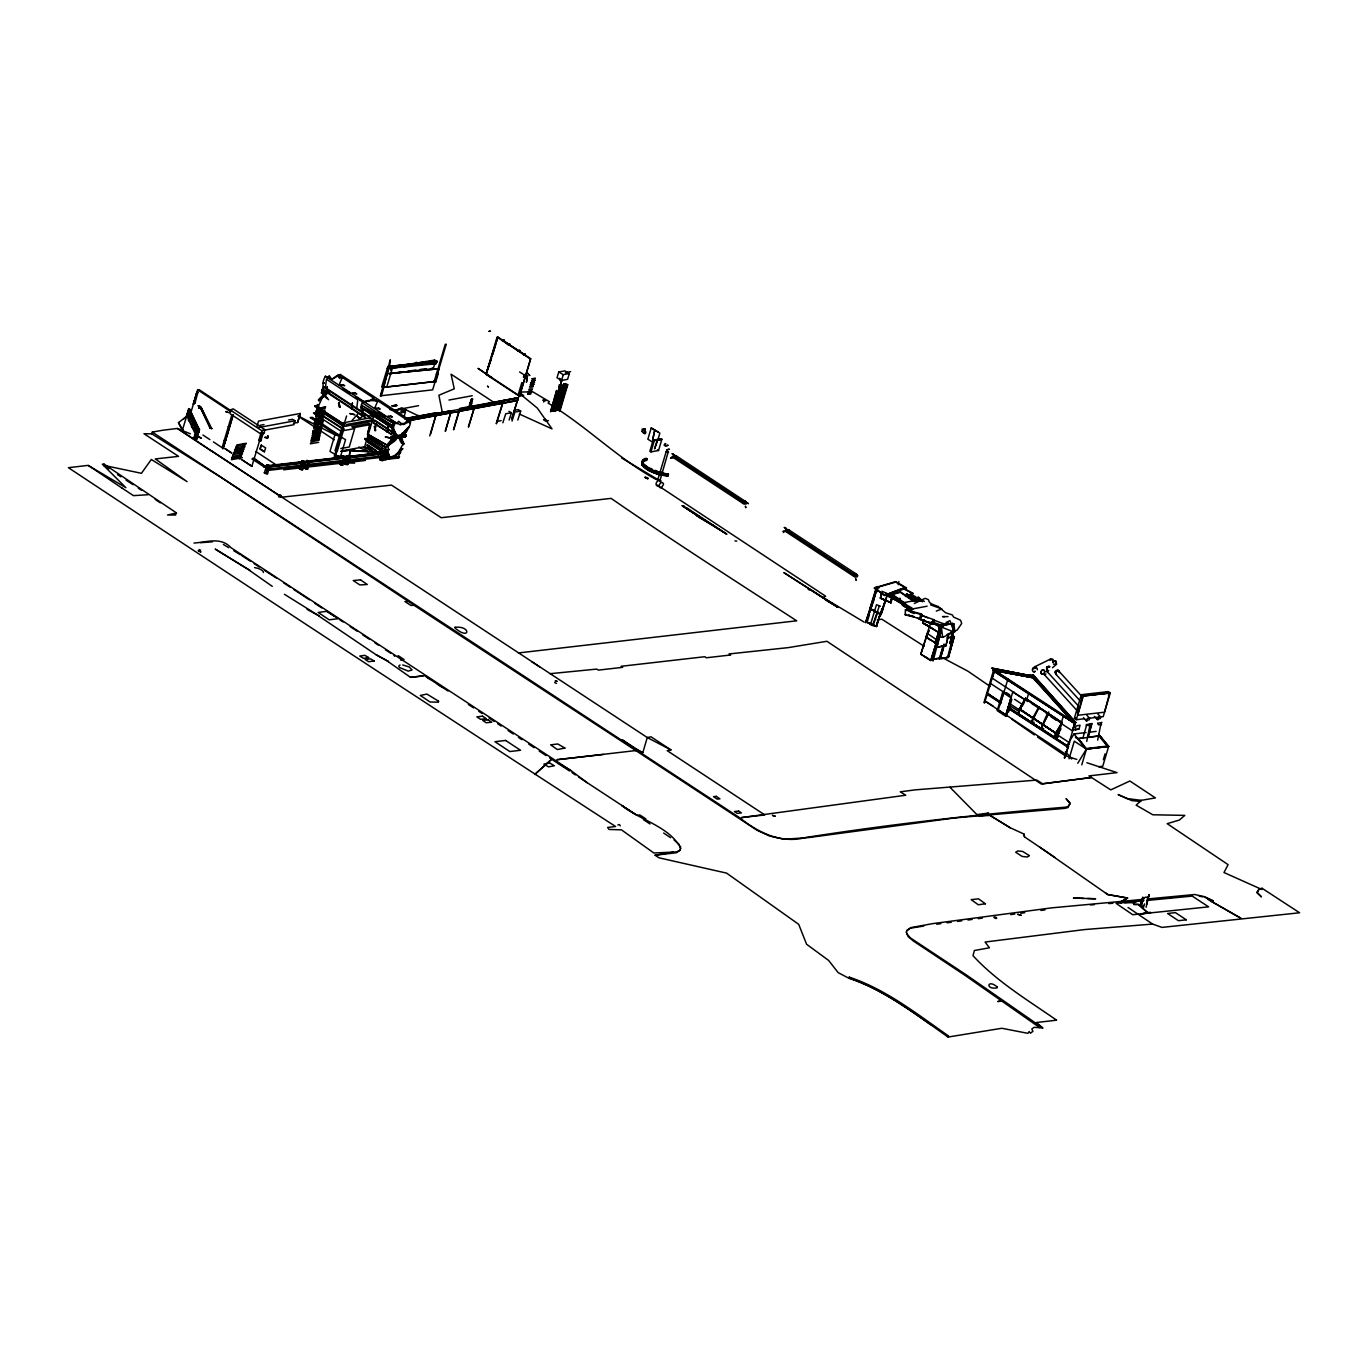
<?xml version="1.0" encoding="UTF-8"?>
<svg xmlns="http://www.w3.org/2000/svg" width="1368" height="1368" viewBox="0 0 1368 1368"><rect width="100%" height="100%" fill="white"/><g stroke="black" fill="none" stroke-linecap="round" stroke-linejoin="round"><path stroke-width="1.5" d="M1067.519 746.244L1068.203 747.407L1068.442 746.466L1067.296 747.167L1067.827 746.364L1056.524 738.925L1063.483 715.635L1074.923 723.176L1064.646 758.094M1068.203 747.407L1067.296 747.014M1068.442 746.466L1067.929 747.219M993.014 670.388L993.065 668.696L1033.199 676.202L1075.453 722.766L1074.752 724.031L1032.772 677.759L993.014 670.388L1033.387 677.69L1067.536 715.122M437.076 361.904L434.408 360.16L389.333 367.359L437.076 361.904L389.555 366.59L380.56 395.985C382.835 398.533 393.471 339.11 389.401 367.308M921.228 619.003L905.188 614.796L905.428 609.752L921.485 613.958L921.314 617.327M920.151 619.447L920.408 614.403L921.485 613.958M940.791 633.589L941.287 627.143C934.908 621.209 924.665 623.09 917.33 617.96M385.212 436.922L390.444 438.085L385.81 436.973M944.176 623.911L941.885 626.595L931.813 622.953L931.916 621.824L934.122 620.268L944.176 623.911L941.885 626.595M934.019 621.414L934.122 620.268M349.695 413.546L354.893 414.726L350.293 413.598M230.337 410.007L229.995 413.666L261.459 434.374L264.281 433.211L264.623 429.535L233.158 408.844L230.337 410.007L261.801 430.715L264.623 429.535M261.459 434.374L261.801 430.715M987.422 694.465L987.525 693.542L986.995 694.346L1000.76 703.169L987.679 693.354L986.995 694.346M1052.488 667.721L1056.506 664.267L1056.37 663.087A2.189 1.077 49.3 0 0 1054.13 661.018L1055.822 660.829L1056.37 663.087M1142.519 908.438L1142.964 905.342M1074.752 724.031L1033.387 677.69L994.587 670.286L984.498 703.084M198.787 408.177L199.745 406.262L199.796 408.126L198.787 408.177L199.796 408.126M199.078 408.365L200.036 406.467M199.489 407.921L199.745 406.262M1146.128 907.275L1147.974 897.767L1145.837 896.998L1143.699 898.28L1141.271 905.137L1143.699 898.28L1142.861 897.322L1140.348 904.282M318.573 405.732L322.78 396.686L326.473 393.454M360.913 411.323L361.99 402.637L393.317 423.225L391.915 427.876L392.24 431.912L394.206 434.511M323.72 387.435A11.696 7.011 -56.7 0 1 325.362 376.234L331.672 379.381L338.477 374.593L338.7 377.517L342.325 377.448L339.042 385.024M373.139 400.345L373.635 398.054L342.325 377.448M363.529 402.106L368.095 400.516L377.842 400.824L374.558 408.399M890.585 602.809L891.799 597.166M885.985 593.558L892.073 597.115L890.859 602.758L880.428 598.175L881.539 593.011L880.428 598.175L891.03 602.741L892.535 595.815L881.915 591.267M881.59 594.653L880.411 598.192M890.602 602.826L892.535 595.815M881.813 592.925L880.684 598.124L884.857 599.919M1075.162 729.913L1075.915 726.015L1080.053 725.211L1079.061 728.956L1075.043 729.828L1079.061 728.956M940.5 629.639L936.088 646.808L937.029 647.286L940.329 633.281M937.029 647.286L945.972 645.662L948.793 633.658M895.288 597.731L893.612 598.055L894.296 599.492L893.578 598.072L893.338 599.099L896.228 598.295M939.217 632.666L936.687 647.098L945.921 645.679L948.759 633.64M936.687 647.098L940.004 633.076M1034.003 671.842L1034.653 671.637A2.257 1.642 -74.4 0 0 1035.251 671.141A2.257 1.659 -74 0 1 1032.481 669.739L1032.686 668.901A2.257 1.659 -74 0 1 1035.508 668.029M1082.755 738.481L1086.756 724.561M1086.722 741.422L1089.903 725.262M1097.683 740.156L1100.864 724.031M922.1 616.181L922.374 615.138M952.419 631.725L950.093 643.576L953.171 632.153M952.983 632.033L950.059 643.541L952.487 631.777M933.079 661.069L940.808 631.674M321.719 391.128L321.959 390.222L322.369 391.522L325.687 390.667M1142.861 897.322L1140.331 904.881M375.943 456.98L386.169 457.459L387.52 452.569L350.191 450.363L349.37 455.749L359.596 456.228M349.37 455.749L350.191 450.363M386.084 455.356L386.99 452.073L266.555 465.787L265.802 469.292L266.008 470.66L386.186 456.809M1147.102 901.683L1149.154 894.604L1146.777 904.316M198.548 405.715L201.164 407.425L211.715 428.611L210.073 427.979L211.783 428.372M197.984 405.783L201.164 407.425L210.569 427.979L200.361 407.664M648.295 469.925L642.875 465.052L643.541 459.545L641.746 462.777L642.122 464.983L647.663 469.976L657.563 474.149L668.097 475.927L668.251 474.012L663.189 473.499C663.497 477.757 663.241 469.822 657.991 472.285L657.581 474.149L658.23 472.353C655.169 467.446 650.587 474.012 653.203 470.575C650.21 465.171 646.038 471.806 648.757 468.386L642.584 463.427L642.225 461.238L644.345 459.819M646.448 458.502C645.901 463.017 648.227 455.595 643.558 459.545L643.097 461.084L647.132 458.844L646.688 460.4L643.097 461.084L642.55 463.068L642.208 461.238M200.515 407.715L210.005 428.047M306.175 469.344L308.501 461.461L310.006 461.29L307.68 469.156L304.534 468.266L307.68 469.156M336.648 449.354L341.436 432.938M380.509 451.594L381.518 448.157L381.279 452.107M643.798 461.426L644.242 459.887L647.132 458.844M603.442 754.435L556.93 759.702L635.812 750.57L636.103 749.596L642.293 752.759L622.235 739.814L636.12 749.63L642.789 752.708L647.269 737.523L651.048 736.822L670.936 749.903L667.174 750.639L764.78 814.935L741.422 817.602L905.753 795.236L900.264 791.833L915.192 789.866L1036.807 780.085L1042.621 783.796L1091.39 777.537L1088.928 775.913L1117.04 772.629L1086.876 762.745M1031.352 722.595L1038.859 707.188L1032.72 718.012L1031.694 722.817L1033.37 718.337M1057.584 737.113L1054.266 737.66L1055.634 733.094L1062.132 722.509L1056.284 733.419L1019.28 709.171L1025.401 698.364L1017.912 713.737L1054.865 737.352L1057.584 737.113L1054.608 737.882L1062.132 722.509M108.893 468.831L103.694 465.342L104.071 464.128L176.558 512.983L167.512 515.018L175.634 515.035L175.788 512.932M187.843 412.059L197.471 432.442L188.066 411.871L197.693 432.254L198.89 432.527L197.539 432.356L198.89 432.527M189.126 408.844L198.958 429.313L189.553 408.741L186.373 416.471L188.664 408.758M188.425 420.797L197.659 389.812L199.095 389.658L232.184 411.494M194.666 403.474L193.247 404.381M198.463 429.296L199.728 429.689M199.095 429.005L188.75 408.998M213.391 441.915L222.095 447.661L231.91 414.743M222.83 448.926L229.516 426.474L228.217 426.628M233.347 414.589L223.531 447.507L222.095 447.661M242.033 454.689L232.646 456.314L231.5 459.682L242.375 457.664M243.196 451.012L233.996 452.722L232.15 457.938M244.684 447.712L235.296 449.32L233.501 454.569M245.898 444.173L236.647 445.746L234.663 450.978L244.051 449.371M246.274 443.249L237.211 444.925L235.98 447.575L245.351 445.968M256.996 426.628L258.501 421.139L300.327 413.478L297.643 422.507L293.351 423.208M252.259 459.084L253.986 458.143L265.426 466.591L263.938 466.762L252.259 459.084L253.747 458.913L265.426 466.591M259.646 440.975L261.989 433.092L263.22 432.938L260.878 440.821L259.646 440.975L258.791 440.411L261.134 432.527M258.791 440.411L260.023 440.257L262.365 432.373M263.938 466.762L265.666 465.821M288.494 420.044L292.564 419.292L295.06 420.763L293.881 424.713L263.272 430.39M300.225 413.41L297.643 422.507M317.256 408.947L325.738 406.98L317.427 408.399M299.507 468.831L301.849 460.965L303.354 460.811L304.961 461.871L302.619 469.737L299.507 468.831L302.619 469.737M316.538 412.315L325.037 410.366M317.051 410.092L325.225 408.57M324.011 386.716L322.335 389.487L324.011 386.716L369.634 416.744M315.837 415.598L324.336 413.666L315.991 415.068M316.35 414.111L324.507 412.606M315.085 419.07L323.429 417.668M315.649 416.744L323.977 415.342L315.82 416.864M314.435 422.353L322.865 419.942L323.104 421.139L314.435 422.353L323.104 421.139M314.948 420.78L323.087 419.275M315.256 419.172L323.618 417.035M314.554 423.875L322.882 422.473M314.948 422.644L323.378 420.25M301.114 469.908L303.457 462.042L304.961 461.871M313.853 427.158L322.181 425.756M314.349 425.021L322.677 423.618M312.793 432.134L321.275 430.185L312.964 431.587M313.135 430.544L321.463 429.124M313.648 428.304L321.822 427.449M312.075 435.52L320.574 433.553M312.4 433.912L320.933 431.878L312.588 433.28M313.306 430.646L321.651 428.492M311.408 438.701L319.907 436.768L311.75 438.273M311.716 437.196L320.249 435.161M310.656 442.172L319.189 440.137M319.36 438.341L311.22 439.863M310.331 443.779L318.659 442.36M322.591 420.831L322.865 419.942M346.566 415.992L334.681 455.852L338.084 457.887M344.616 463.666L346.959 455.8L348.464 455.629L350.105 456.707L347.763 464.556L344.616 463.666L347.763 464.556M346.241 464.744L348.601 456.878L350.105 456.707M369.856 424.114L367.393 434.579M367.992 432.562L369.805 426.474M381.86 386.819L386.785 386.99L392.804 366.744L388.871 367.205L380.389 395.831L432.664 389.846L446.259 344.206L445.267 344.308L434.169 381.569M390.632 370.164L391.846 366.111L392.804 366.744M374.9 429.757L376.627 423.96M385.178 452.688L382.835 460.554L379.723 459.665L380.885 455.732M381.347 460.725L383.69 452.859M373.207 422.986L391.624 434.443L392.428 431.758L374.883 420.198M386.734 454.963L386.819 452.124M404.295 415.906L405.441 412.042L400.927 409.374L394.822 410.503L399.336 413.17L405.441 412.042M405.903 435.674L404.86 436.648L405.903 435.674L402.363 433.331M391.846 366.111L387.896 366.573L387.298 368.573L435.879 363.768L436.477 361.75L387.896 366.573L381.775 386.751L382.732 387.383L435.195 381.518L438.991 368.762L389.76 373.532M434.083 382.339L435.725 382.031L438.085 374.165L436.46 373.225M436.443 412.726L436.46 413.632L436.443 412.726L405.458 418.471M445.233 431.091L451.303 410.674L445.472 431.228M453.492 429.552L459.562 409.135L518.523 397.695L460.024 408.348L453.766 429.706M518.523 397.695L459.802 409.1M468.848 407.801L470.062 403.748L471.413 403.492L470.609 407.784M470.216 407.544L471.413 403.492M468.369 426.799L474.713 406.535M468.625 426.953L474.679 406.347M520.558 393.437L523.653 395.472L519.002 396.002L486.016 374.353L497.969 337.007L496.789 340.94M530.032 358.758L497.114 337.092L485.999 374.353L497.764 337.024L530.681 358.673L519.566 395.933L530.681 358.673M502.723 340.358L508.537 344.172C511.666 344.052 507.716 343.077 508.298 344.941L502.723 340.358L524.919 354.945M503.92 340.222L502.501 341.128M496.208 423.55L503.167 401.269M496.481 423.704L503.646 400.465M519.327 350.345L517.891 351.251M523.722 355.082L525.158 354.175M518.027 395.369L521.824 382.613L522.781 383.245L518.985 396.002M511.683 418.762L518.027 398.516M511.957 418.916L518.284 397.558M543.677 402.055L544.327 399.866L545.729 400.704L542.771 400.157L544.327 399.866M558.76 371.993L557.015 377.79L561.513 380.458L567.617 379.329L569.344 373.532L564.847 370.865L558.76 371.993L563.24 374.661L569.344 373.532M550.534 411.546L556.571 390.444L556.605 391.351M550.808 411.717L556.622 391.145M562.624 388.084L558.708 387.315L559.444 384.836L563.36 385.605L559.444 384.836M552.245 411.204L559.273 387.383L561.154 387.093L553.852 410.93M562.111 379.979L560.641 383.673L563.24 374.661M560.777 383.758L561.957 379.534M555.442 404.62L553.664 410.571L554.587 411.101L555.853 410.879L563.804 384.015L565.805 383.656L567.737 384.801L560.247 410.075L558.024 409.75M556.622 400.653L559.58 390.752M561.376 385.981L553.818 410.93L552.193 411.169M554.587 411.101L561.667 387.332L562.949 387.093L562.026 386.546L560.264 392.496M556.126 406.364L557.905 400.414M555.972 408.639L562.487 386.716L560.846 386.973M558.623 407.767L565.121 385.964L563.069 386.494L567.002 387.281M565.001 387.657L565.736 385.178L567.737 384.801M558.965 410.297L566.061 386.528M561.667 401.576L566.403 385.725M559.495 411.443L560.145 409.254L558.742 408.416M657.615 440.633L659.855 433.126L651.219 427.945L647.851 439.248L653.032 442.326M642.225 461.238L641.763 462.777L643.011 461.529L643.405 463.632L642.122 464.983L643.405 463.632M650.963 451.902L658.538 450.499L661.89 439.248L653.237 439.966L649.868 451.269L650.963 451.902L654.314 440.599M657.102 440.376L654.554 448.926L657.153 441.984M659.068 439.607L660.368 439.47L652.998 440.735L660.368 439.47M657.82 479.672L666.199 451.56L667.362 451.337M660.009 480.51L668.268 451.696M663.189 473.499L663.035 475.397L663.429 473.533M865.739 622.782L876.392 587.06L879.214 587.71M867.62 620.559L869.398 614.591M871.775 606.657L873.536 600.706M876.734 591.934L877.914 587.949L876.392 587.06M898.827 581.554L898.263 584.717M894.296 599.492L894.552 598.603M924.323 601.458L920.938 599.441L903 602.775L902.299 605.169L910.78 610.196M940.705 628.032L939.166 632.905L922.801 622.936L923.776 619.67L922.819 622.97L939.833 632.905M924.067 619.619L923.092 622.885L931.95 628.117M931.266 660.436L937.371 639.779L930.633 660.522L920.784 654.246L927.247 633.555M926.991 635.402L920.784 654.246M940.722 627.57L930.941 660.453L921.091 654.178M932.001 659.479L937.627 640.156L931.882 659.41L940.244 657.94M932.548 659.085L934.925 651.151M939.303 658.914L943.099 645.713M939.56 659.051L944.023 644.071M940.825 656.024L943.116 648.329L940.483 658.094L944.501 644.653M930.753 1024.666C905.069 1006.711 879.008 988.226 848.964 978.308L849.306 977.162C886.139 989.457 916.97 1013.979 948.417 1035.901L948.075 1037.047C916.457 1014.988 885.524 990.261 848.553 977.727L849.306 977.162M939.183 658.846L948.144 657.273L954.163 636.565L948.383 657.427L941.321 658.726M948.383 657.427L954.3 636.65M987.32 694.192L987.269 693.234M994.587 670.371L992.262 678.203L1027.847 701.579M1004.386 691.404L1002.881 691.575L997.204 710.642L1005.702 716.234L1007.207 716.028L997.443 709.855M1005.702 716.234L1012.713 692.071L1013.859 691.9M1006.335 715.139L1008.644 707.427L1067.998 746.466L1008.113 708.248L1067.587 747.133M1008.49 712.232L1010.2 706.521M1017.912 713.737L1019.878 709.12L1055.805 733.385L1061.79 722.834L1025.504 698.33L1061.995 722.424L1057.515 737.438M1018.254 713.976L1025.504 698.33L1023.572 703.99M1019.263 709.171L1056.045 733.368M1025.504 698.33L1019.485 709L1056.284 733.419L1019.639 709.154L1018.613 713.925M1031.472 722.116L1034.14 722.253M1088.723 718.285L1103.224 716.627L1110.286 692.926L1108.285 691.609L1081.353 694.688L1074.307 718.405L1076.308 719.705L1084.585 718.764M1064.218 757.889L1065.86 753.973M1067.81 746.261L1069.554 742.345L1067.81 746.261L1008.541 707.461M1061.636 723.775L1072.324 730.786L1074.649 722.954L1070.375 718.251M1064.714 757.821L1068.442 746.637L1067.296 747.167M1074.855 723.552L993.442 670.918L1074.855 723.587L993.664 669.978L983.951 702.536M1076.308 719.705L1083.37 696.021L1110.269 692.926L1082.789 695.645L1077.642 715.293L1104.54 712.198L1109.705 692.55M1071.896 720.526L1075.453 722.851L1072.324 730.786M1069.041 758.83L1074.307 741.182L1086.448 749.168L1108.627 746.432L1099.923 735.847L1087.851 737.215M1098.641 734.411L1108.644 746.415L1086.483 748.963L1077.779 738.378L1075.453 737.266L1077.676 738.737L1083.832 737.677M1088.107 736.206L1091.92 723.364L1088.483 736.446M1081.763 764.866L1086.448 749.168M1108.525 695.628L1108.61 693.73M1108.593 746.62L1102.745 766.251L1098.709 766.713M188.921 408.724L182.337 430.39L183.209 430.287M196.753 392.77L193.521 403.56L196.753 392.77L198.121 392.616M196.513 437.059L199.266 429.432L196.958 437.144M196.684 437.161L199.095 429.313M233.176 414.607L223.36 447.507M260.621 437.298L251.849 466.334L241.743 459.699M261.22 445.113L260.057 448.978L264.366 451.816L265.631 447.952L261.22 445.113L260.176 448.961L264.486 451.799M341.231 465.308L343.573 457.459L341.949 456.382L343.436 456.211L345.078 457.288L342.735 465.137L339.589 464.231L342.735 465.137M368.248 432.066L370.061 425.978M390.752 434.545L392.428 431.758M390.752 438.581L405.526 436.529L390.752 438.581L400.944 436.563M384.767 458.69L398.909 456.211L399.268 457.528L384.767 458.69L399.268 457.528M406.399 430.151L405.595 432.835L407.305 430.048M403.799 371.686L389.623 373.601L433.263 368.608L434.904 363.118L435.879 363.768M429.723 435.896L436.426 413.461L430.612 434.015M491.522 358.57L485.999 374.353M492.702 354.654L495.626 344.856M565.548 386.272L563.65 386.648L556.434 410.366L559.751 409.836L566.797 385.861M558.178 410.126L565.223 386.152M558.435 410.058L565.463 386.238M651.219 427.945L658.162 432.066M653.203 470.575L652.297 472.268L652.946 470.472M668.097 475.927L668.251 474.012M939.217 633.008L941.167 626.441L937.525 624.218M952.162 639.078L953.393 635.111L947.528 657.495L946.793 657.05M998.161 710.163L1003.804 692.482M1000.23 704.4L1007.925 679.092M1005.822 715.207L1011.157 697.321L1005.822 715.207L1006.882 715.036M1008.301 711.309L1011.858 699.373M1026.547 700.399L1028.804 692.841M1040.843 728.836C1057.43 696.312 1042.98 719.192 1041.561 729.024L1042.57 724.219M1076.907 712.54L1078.634 706.811M1103.343 759.685L1105.087 753.854M191.896 426.97L194.034 419.138L191.469 426.867M264.4 472.832L266.76 464.983L268.282 464.812L269.906 465.889L267.547 473.738L264.4 472.832L267.547 473.738M267.085 468.745L268.282 464.812M266.042 473.909L268.402 466.06L269.906 465.889M318.59 408.793L315.273 405.68L342.445 423.139M315.409 413.033L321.326 412.349M327.961 392.667L321.394 392.941L325.618 391.59M322.027 393.351L326.251 392M362.127 415.65L362.965 409.767L361.34 415.12L365.205 415.325M385.4 459.101L399.541 456.621M391.385 439.008L405.526 436.529M398.635 457.1L398.909 456.211M397.318 435.161L391.111 436.734L405.868 434.682L401.286 434.716M434.408 360.16L437.298 361.135M470.164 402.91L471.276 399.2L472.422 398.994L471.584 402.876L470.164 402.91L471.584 402.876M470.455 403.081L471.567 399.37L472.712 399.165M471.293 402.705L472.422 398.994M648.757 468.386L647.663 469.959L648.569 468.266M881.967 608.64L876.631 626.356L870.544 624.441L876.478 604.741L880.359 606.195M876.392 626.612L880.53 612.83M1054.608 737.882L1018.271 713.754L1054.66 737.557L1056.147 733.06M1054.66 737.557L1057.379 737.249L1058.695 732.906L1055.993 733.043M1128.036 907.463L1152.625 924.084L1161.979 927.401L1299.6 912.781L1262.065 888.277L1261.724 889.422L1223.984 872.528L1228.105 864.661L1167.195 823.673L1179.353 820.065L1184.808 815.396L1152.779 814.764L1136.175 805.171L1141.203 800.348L1155.413 797.92L1129.882 781.008L1110.765 789.883L1091.408 777.451L1041.219 784.001L826.905 641.284L788.327 647.611L729.11 653.938L730.683 654.981L706.367 657.769L704.794 656.726L698.774 657.409L621.106 666.301L622.679 667.345L598.363 670.115L596.773 669.089L549.987 673.706M103.694 465.342L141.434 473.311L151.318 459.477L187.074 481.639L155.285 458.93L178.541 456.365L143.965 433.724L151.78 433.844L152.31 432.1L162.758 430.236L177.566 428.44L212.057 451.423M338.272 458.006L263.99 466.659L377.585 453.116M391.744 437.144L405.868 434.682M391.111 436.734L405.236 434.254M194.461 434.819L197.847 436.409L196.958 439.316L193.572 437.726L195.333 434.699M196.086 439.436L196.975 436.512M342.171 428.731L315.837 411.409L317.53 408.639M386.511 453.082L367.24 439.487M320.386 409.99L320.112 413.923L320.899 408.28M326.576 392.257L327.362 386.614L325.789 391.744L329.705 391.949M643.353 463.513L642.122 464.966L642.584 463.427L652.758 470.729L668.559 474.388M886.122 597.867L880.684 614.54L870.168 608.657L871.929 603.955M906.403 610.624L907.788 606.64M872.168 603.698L865.91 621.568L873.109 625.501L877.914 611.667M940.363 627.69L935.25 642.96M940.038 629.554L935.507 642.977L926.256 637.197L928.838 630.426M872.562 601.954L876.307 589.916M875.947 591.882L873.297 601.783M1054.266 737.66L1057.242 736.873M1143.426 907.548L1144.589 903.855M502.843 422.798L505.733 413.752L511.444 412.76L509.135 420.01M512.042 421.07L514.915 412.042L520.678 411.05L517.805 420.079M886.036 599.441L881.146 614.574L869.962 608.76L876.084 589.847M871.313 606.742L876.204 591.626M880.411 614.694L887.866 593.763M152.31 432.1L739.746 817.79C758.214 832.633 781.504 844.124 805.803 837.472C891.731 824.066 978.257 814.251 1065.056 807.24L1068.134 806.521L1070.238 803.17L1066.065 798.638L1070.084 803.666L1067.827 807.599L1064.714 808.385L954.984 817.893L808.847 837.541L784.172 839.251L769.739 836.104L757.085 830.29L635.812 750.57L636.12 749.63L642.789 752.708M939.713 631.537L935.917 643.011L925.914 637.266L930.343 623.894M934.942 643.08L940.637 625.877M870.732 609.188L866.166 621.551L876.153 626.339L880.24 614.232L876.033 626.441L865.91 621.568L872.049 603.818L870.424 608.657L880.924 614.506L883.249 607.922M867.141 619.567L870.561 609.701M872.562 625.552L879.402 605.785M906.283 932.326L906.984 930.291L910.763 927.624L932.856 923.605L1051.359 907.89L1142.212 899.46M336.272 454.108L334.271 453.646L335.929 453.766M668.678 452.124L666.199 451.56M386.802 445.027L385.417 449.679L389.025 449.644L386.819 445.045L368.915 434.904L386.802 445.027L393.334 437.435L397.165 436.016L393.232 428.355L396.634 436.597M402.175 445.541L398.464 452.278L394.753 455.493L390.923 456.946L387.708 456.314M927.196 635.521L929.146 630.409M1147.239 899.375L1149.154 894.604M665.6 444.839C666.609 440.906 662.129 446.823 665.31 445.25M788.72 529.792L787.421 531.485A1.932 1.163 -56.9 0 1 786.036 530.1L786.087 529.108L788.72 529.792L856.642 574.269C858.471 577.655 858.676 574.851 853.957 574.577L786.036 530.1L788.72 529.792L788.669 530.801L786.036 530.1M856.642 574.269L855.342 575.962A1.932 1.163 -56.9 0 1 853.957 574.577C852.572 572.166 859.856 575.09 853.957 574.577M676.168 455.766L674.851 457.459A1.932 1.163 -56.9 0 1 673.484 456.074L673.518 455.065L676.168 455.766L746.278 501.971L743.081 501.646L673.466 456.074L676.168 455.766L676.117 456.758L673.466 456.074M745.765 501.338L744.466 503.031A1.932 1.163 -56.5 0 1 743.081 501.646C741.695 499.217 748.997 502.159 743.081 501.646M1025.761 698.586L1019.57 709.274M1039.201 707.427L1033.421 718.2M1053.958 661.462L1054.318 660.829A2.189 1.077 49.3 0 0 1053.48 662.539M1060.97 728.836L1058.062 733.983L1055.976 733.128M1067.467 744.654L1074.017 733.949L1086.089 732.564M1077.779 763.224L1086.5 748.98L1108.644 746.415M919.399 618.798L921.502 615.344L933.814 619.67L934.481 620.696L932.36 624.15L919.399 618.798L932.36 624.15M931.693 623.124L933.814 619.67M1077.779 738.378L1086.295 749.271L1074.017 733.949M396.994 423.772L398.584 421.258L401.542 423.67L404.535 423.328L407.818 420.198L408.006 422.507L409.169 421.412L377.842 400.824M327.191 378.833L329.243 375.653L331.757 379.415L340.358 374.524L410.605 420.711A11.696 7.028 -56.7 0 1 398.789 436.05A11.696 7.028 -56.7 0 1 395.591 422.438L325.362 376.234M352.226 420.215L357.783 414.059M387.76 661.342L410.468 677.348L424.507 675.638L448.02 691.011M1050.675 659.872L1052.796 659.188L1053.634 661.702M390.308 458.348L387.212 450.465L386.084 450.961L390.308 458.348L387.212 450.465M389.726 458.109L386.648 450.226M1090.518 725.946L1086.072 724.937M1101.496 724.715L1098.299 724.715L1097.649 723.296M317.273 405.561L317.308 404.586L319.086 409.118M658.23 472.353L657.563 474.149L657.991 472.285M359.596 419.155L357.099 415.889L360.229 418.608M326.867 398.652L321.583 392.531L327.499 398.105M561.136 382.356L559.546 378.303L561.342 382.134M399.2 437.623L400.448 437.093L404.141 444.001C399.969 446.224 396.104 427.825 403.355 444.822M402.893 444.532L403.68 443.711L399.986 436.802M400.721 436.136L408.758 426.936L400.26 435.862M409.87 423.003L409.955 422.131M393.539 456.998C415.137 438.341 392.206 456.228 394.275 457.904M393.745 457.511L401.833 448.516M394.069 457.391L402.363 448.892M318.334 399.866L326.559 391.607C329.962 395.506 315.769 400.02 319.154 400.875M318.795 400.174L327.397 392.599M318.693 400.55L325.55 393.659M387.691 445.506L395.951 437.23L396.771 438.239C396.156 441.761 385.708 445.78 388.529 446.515M388.17 445.814L396.412 437.555M388.05 446.207L395.951 437.23M1052.95 662.745A2.291 1.402 63.8 0 0 1052.556 660.077A2.291 1.402 63.8 0 0 1050.521 659.051L1034.67 666.814L1034.14 668.661M870.544 624.441L876.631 626.356M906.881 930.633L910.609 928.154L923.725 926.068M359.545 418.984L362.007 416.83M188.63 411.802L198.035 432.373M182.799 431.809L178.49 422.609L187.638 415.615L197.129 435.862L193.487 438.273M183.5 419.053L187.638 415.615M680.289 849.938L676.544 851.973L653.853 852.999L621.448 829.846L609.034 829.453L607.631 827.435L615.566 826.494C432.681 707.683 250.241 588.103 68.4 467.685L88.27 465.359L122.436 488.376M645.097 431.023L645.354 428.953L643.952 428.851M339.298 407.1L338.922 402.962L340.222 407.048M339.367 403.252L338.443 403.303M617.857 824.972L619.396 824.562L620.285 825.844M941.287 627.143L948.11 622.833M374.866 430.475L374.49 426.337L375.772 430.441M375.294 430.783L374.935 426.645M1258.68 890.072L1256.918 892.74L1261.433 896.861L1257.072 892.244L1259.005 889.012L1262.065 888.277M368.608 401.423L373.635 398.054M1097.94 723.227L1101.924 722.475L1100.641 722.92M1086.944 724.561L1090.963 723.723L1089.715 724.151M734.958 540.924L736.788 541.078M403.646 424.61L410.605 420.711M1056.506 664.267L1053.651 664.198M910.575 610.538L913.174 609.273L907.497 607.067M531.571 380.509L535.008 380.065M528.168 391.881L531.673 391.675M527.672 394.069L531.092 393.625L527.586 393.83M529.296 388.102L532.802 387.896M529.861 386.238L533.349 386.032M533.742 384.237L530.408 384.357L533.845 383.912M532.237 389.777L528.732 389.983L532.169 389.538M946.109 622.406L949.922 620.662L954.146 632.084L942.672 637.368L939.867 636.889L938.465 625.928L954.146 632.084L951.324 631.623M667.088 445.729L668.131 445.147L665.395 446.259M668.507 449.644C671.91 448.003 664.284 450.482 667.31 450.072M914.32 603.493L925.161 598.312L928.393 599.68L929.3 602.005C930.496 604.502 939.884 606.793 938.226 606.503L945.562 612.727L952.385 614.95L953.53 617.071L960.439 620.131L961.311 622.132L961.653 623.517L957.224 630.032L947.015 634.427M531.04 382.698L534.495 382.253L531.16 382.39M657.888 479.501L658.914 479.518M905.188 614.796L906.266 614.352M936.293 611.103L941.851 608.948L930.531 604.861M901.307 588.65L886.139 595.046L896.331 599.663L900.041 598.244M905.582 596.106L912.986 593.267L902.983 588.001M899.939 598.62L896.245 600.039L886.054 595.439M905.496 596.499L912.884 593.661L902.897 588.377M1100.436 718.474L1097.495 719.089M1089.475 719.722L1086.637 720.32M943.681 625.723L940.004 626.801L932.138 623.038M915.346 601.082L920.903 599.475M917.073 601.014L920.784 599.954M945.527 625.176L952.59 623.278M1054.967 857.445L1024.478 836.874L1024.034 834.087L1010.131 827.726L989.868 815.328L978.513 815.704L988.619 813.105L976.923 814.61L950.025 787.318M471.823 403.731L470.062 403.748M344.137 430.51L354.671 428.577L349.233 446.994L340.786 448.533M406.142 419.326L504.57 400.858M555.374 410.639L554.074 410.862M436.426 374.473L438.085 374.165M259.903 425.345L263.99 424.593M258.313 427.586L295.06 420.763M395.318 409.99L418.574 405.68M448.995 400.037L472.251 395.728M373.635 414.555L369.958 415.239L373.396 417.274L364.196 448.14L369.719 447.114M346.549 422.199L370.66 417.736M374.216 420.934L345.471 426.252L342.137 424.268M560.709 386.323L558.777 386.682L562.829 387.589M558.708 387.315L560.692 386.939M369.121 423.533L351.798 426.748L353.457 427.722L370.779 424.507M405.697 418.625L436.683 412.879M405.236 419.224L451.303 410.674M405.475 419.377L451.56 410.827M518.301 398.447L459.562 409.135M243.384 451.115L233.996 452.722M409.203 420.455L517.788 400.465L409.374 420.574M233.329 454.467L242.717 452.859M311.015 440.496L319.342 439.077M560.145 409.254L557.204 408.707M548.465 420.609L545.729 421.122L543.524 419.805M653.237 440.017L661.89 439.248M893.338 598.928L895.014 598.62M927.128 606.212L913.174 608.811L903 602.775M939.799 624.68L941.099 624.441M947.101 637.881L954.163 636.565M947.169 637.967L954.522 636.821M932.258 659.632L940.483 658.094M345.933 424.627L372.421 419.788M341.932 450.876L364.367 446.789M943.048 624.492L948.4 623.517L942.962 624.355M943.988 624.954L951.136 623.671L947.443 624.201M514.3 410.263L518.147 409.596L520.678 411.05M869.962 608.76L874.186 610.607M848.964 978.308L838.156 972.631L828.666 960.473L806.573 944.228L798.707 924.34L726.613 873.126L658.897 857.787L655.118 855.222L673.347 852.144M877.264 619.926L881.796 619.174L924.17 646.26M922.819 622.97L928.906 626.219M250.241 570.644L215.169 549.064L249.934 570.405M340.923 451.252L354.722 449.405M341.248 451.44L350.875 449.986M266.418 467.223L310.382 462.042M265.802 469.292L385.981 455.441M346.617 458.041L386.597 453.355M400.567 660.06L404.039 659.547L398.105 655.58M267.068 467.104L307.167 462.521M1020.802 913.26L1024.82 912.695M1040.945 910.455L1044.964 909.891M384.716 459.87L386.05 459.682L384.647 458.793M407.835 371.138L415.94 370.044M419.993 369.497L426.064 368.676M936.67 924.204L940.842 923.656M947.101 922.801L951.273 922.254M957.532 921.416L961.704 920.852M967.963 920.014L972.135 919.45M927.521 633.572L936.772 639.916M284.39 594.276L319.018 615.839M388.102 661.291L376.08 654.725L319 616.147M1042.929 724.459L1048.709 713.686M978.274 918.663L982.327 918.15M1010.695 914.576L1014.748 914.063M193.572 437.726L194.444 437.623M1082.071 695.32L1084.089 695.85M1076.223 718.166L1075.197 718.285L1076.206 718.935M1006.113 715.396L1006.814 715.088M350.55 457.203L267.17 466.744M321.394 392.941L325.345 392.479M519.584 371.976L525.551 375.687M316.042 413.461L319.992 412.999M382.065 451.799L383.536 451.628M345.181 462.743L308.005 467.018M347.284 462.504L365.427 460.452M379.723 459.665L382.835 460.554M825.383 599.919L837.78 607.153L783.847 572.594L837.763 607.187L809.89 589.266L808.197 589.369L810.608 590.172M1075.453 722.851L994.314 670.149M1040.86 728.836L1043.681 728.511M1090.108 732.102L1096.144 731.401M1086.483 748.501L1107.396 746.09M508.537 344.172L509.734 344.035M435.52 361.118L387.896 366.573L388.871 367.205M391.265 368.129L397.643 367.393M403.731 366.692L410.075 365.974M416.197 365.273L422.49 364.555M426.594 364.076L434.921 363.118M196.872 392.206L198.086 392.069M196.65 392.975L197.83 392.428L194.906 403.389L193.469 403.611M322.369 391.522L326.336 391.077M382.886 387.469L435.161 381.45L433.878 380.663M227.02 411.546L225.686 411.7L228.678 412.64M531.639 380.749L535.076 380.304M178.49 422.609L182.816 429.877M530.408 384.357L533.913 384.151M529.929 386.477L533.178 386.101M319.941 412.726L313.973 413.41L340.324 430.749M210.073 427.979L211.715 428.611M387.315 453.013L309.732 462.162M283.672 469.805L306.107 467.24M384.237 459.648L398.156 458.041M683.572 506.177L698.142 516.198L682.957 506.228L684.171 506.109M715.225 526.543L698.33 516.779L726.699 534.084L686.616 507.767M518.421 652.946L796.689 620.798C734.428 580.459 672.115 540.428 611.086 498.379L441.197 517.72L391.522 485.11L281.722 497.2L177.549 428.594L190.391 433.81M1004.163 692.174L1002.676 692.345L1011.157 697.919M1110.286 692.926L1083.37 696.021L1081.353 694.688M1077.676 738.737L1099.923 735.847L1108.439 746.74M197.06 392.548L193.982 403.321M438.991 368.762L385.571 373.994M186.698 415.769L187.57 415.667M530.989 382.459L534.495 382.253M224.472 439.88L225.977 439.709M224.249 440.65L225.754 440.479M342.462 457.528L378.166 453.509M263.99 466.659L268.179 466.18M272.386 465.719L278.679 465M282.885 464.539L289.178 463.82M295.471 463.119L301.764 462.401M308.074 461.7L314.366 460.982M320.659 460.281L326.969 459.562M333.262 458.861L339.555 458.143M343.761 457.681L350.054 456.963M356.364 456.262L362.657 455.544M368.95 454.843L375.259 454.125M275.053 465.855L279.26 465.394M726.699 534.136L681.897 505.613M946.741 1036.089L948.417 1035.901M400.174 424.593L403.303 424.251M549.56 757.855L568.934 770.594L570.627 770.355L587.299 782.77L635.778 814.558L621.859 805.513C639.985 820.253 670.217 826.682 680.837 848.622M410.468 677.348L422.9 675.997M568.934 770.594L570.627 770.406L230.936 547.645C220.761 536.53 206.602 542.326 193.948 543.045M655.118 855.222L676.322 852.726L680.17 850.298L680.529 846.228M1166.972 898.075L1171.196 897.63M636.53 815.311L639.831 814.969L645.799 818.834M948.075 1037.047L1001.821 1028.274L1027.932 1033.336L1029.146 1031.54L1030.48 1033.216L1032.943 1031.284L1031.797 1029.044L1034.122 1027.317L1042.707 1027.966L1036.551 1022.495L1056.609 1020.186C1027.744 1000.094 997.05 981.745 973.007 955.719L974.392 950.504L989.44 947.802L985.08 942.039L1084.55 929.573L1152.625 924.084M315.837 411.409L341.282 427.483M385.109 453.766L385.981 453.68M384.288 456.45L385.178 456.348M367.753 401.132L364.606 401.44L366.145 402.483M1148.436 898.879L1194.709 894.518L1204.678 896.724L1213.399 900.965L1204.524 897.22M1125.283 902.213L1129.421 901.82M1139.783 900.811L1143.939 900.418M1140.878 901.016L1116.083 903.376L1132.738 914.73L1208.611 906.847L1192.195 896.091L1147.034 900.452M200.566 542.72L212.468 541.796M865.893 621.602L873.109 625.501M925.914 637.266L926.888 637.197M1090.313 904.949L1094.417 904.641M1108.798 903.581L1112.902 903.273M104.071 464.128L102.361 464.231L125.873 487.658L88.424 465.599M148.154 494.703L133.483 495.644L122.248 488.222M948.041 616.592L942.535 616.643L944.895 616.609M408.297 601.407L404.945 601.578L410.913 605.443L414.179 605.272L221.377 477.637L151.78 433.844M544.994 419.018L544.344 419.6L546.738 420.335M199.112 549.526L199.283 550.552L200.617 549.987M658.504 479.381C653.425 480.134 664.574 482.733 659.718 479.775M978.513 815.704L989.851 815.328L1010.131 827.726M519.703 392.035L532.904 391.898L549.44 401.696L548.089 403.098C586 425.739 617.019 457.887 655.717 479.279M389.025 449.627L385.417 449.679L368.026 438.222M280.543 497.183L278.542 496.755M1141.203 800.348L1126.873 798.519L1118.118 794.569L1131.832 800.605L1140.844 801.494M350.499 456.314L334.151 456.04L337.742 457.784M348.532 462.983L354.654 463.085M1083.542 898.383L1073.435 898.058L1095.648 898.776L1087.577 898.52M350.738 450.841L387.52 452.569M377.448 456.604L386.169 457.459M908.506 615.258L914.149 616.677M662.728 475.038L667.789 475.551M1055.532 673.33L1054.711 672.457A2.189 1.094 -42.3 0 1 1056.028 670.611L1057.891 670.063L1080.788 695.201M1097.923 719.91L1094.297 716.439M389.726 409.528L396.087 410.349L401.594 407.801L417.154 415.222L423.054 416.607M556.314 680.888L555.049 681.127L557.306 681.281M994.536 670.457L1033.387 677.69M402.705 664.968L409.254 666.968L412.042 670.012L408.228 671.107L399.473 667.516A6.857 2.548 19.9 0 1 400.089 665.053M1199.274 896.16L1202.78 896.861M254.533 567.583L257.765 568.318A6.618 2.377 16.6 0 1 263.374 572.491M657.529 473.824L662.984 475.072M556.537 683.401L554.724 682.615M359.613 400.397L365.102 402.004M995.887 917.278C990.432 915.91 997.99 920.408 996.451 917.552M414.145 605.357L635.812 750.57M905.428 609.752L920.408 614.403M908.13 614.933L913.756 616.677M1076.821 759.445L1064.749 755.495L1037.611 737.096M643.9 461.375L644.242 459.887M904.316 606.503L911.704 609.085M652.485 472.028L657.769 473.892M931.916 621.824L941.971 625.467M911.806 608.709L902.384 604.81M921.382 615.258L927.795 617.806M910.182 612.009L914.08 613.582M195.88 436.033L201.387 438.273L196.565 435.092M519.361 414.059L552.022 428.885L537.299 408.057L519.447 393.403M882.531 598.876L891.03 602.741M648.09 469.822L652.741 472.131M395.608 422.438L400.328 424.798M945.972 645.662L941.458 645.833L945.921 645.679M298.241 415.975L336.083 435.4M358.775 447.062L368.248 451.919M377.705 456.775L381.484 458.725L378.286 455.886M864.251 622.166L822.955 597.423L825.656 596.226L657.119 484.939M920.698 600.826L915.448 598.09L918.595 597.149L922.442 601.749M920.613 601.202L915.363 598.466L918.509 597.525L921.074 600.586M670.936 749.938L647.269 737.523L212.074 451.252M942.757 657.854L967.809 671.124L990.193 686.462M307.099 609.359L319.342 616.096M376.08 654.725L388.426 661.548M393.317 423.225L361.084 405.031L392.394 425.636L360.605 407.305L391.932 427.91L360.605 407.271L392.394 425.636M877.658 612.59L881.146 614.574M508.913 411.306L511.444 412.76M1207.841 899.357L1240.981 918.304L1211.022 901.17M368.248 437.23L385.913 447.387L368.505 435.947L385.896 447.421L368.231 437.23M558.298 763.19L570.627 770.406M335.844 452.004L343.984 425.055M570.61 371.583L565.377 372.746M563.804 384.015L565.736 385.178M909.139 594.789L918.133 600.142M907.223 594.105L916.218 599.458M906.522 593.883L919.125 601.356M906.42 594.259L917.21 600.689M657.444 449.867L658.538 450.499M891.526 596.653L904.128 604.126M891.406 597.029L904.009 604.536M888.909 595.73L903.308 604.28M888.79 596.123L903.188 604.69M559.307 409.511L560.247 410.075M621.568 457.938L657.29 479.227M501.133 420.626L497.011 421.464M434.118 381.091L435.725 382.031M237.211 444.925L237.502 447.456L236.613 446.943M223.377 544.498L228.781 547.713M365.564 449.508L367.24 450.499M925.025 656.708L928.12 658.555M233.843 550.774L240.375 554.758M1012.713 692.071L1024.906 699.698M1008.815 705.153L1019.263 711.702M117.545 474.628L120.948 476.816M241.999 555.767L250.669 561.376M254.14 563.633L259.339 567.002M264.537 570.37L276.678 578.254M272.266 586.342L249.917 570.695M298.121 416.163L334.339 439.846M310.006 461.29L306.859 460.4L308.501 461.461M1108.217 693.097L1106.165 692.55L1107.174 693.217M1009.687 703.597L1020.152 710.454M1058.507 735.556L1068.955 742.414M426.901 677.245L430.356 679.503M437.264 684.034L442.462 687.437M525.363 354.09L523.705 354.055M1031.352 703.255L1040.279 709.12M1045.631 712.643L1061.688 723.21M1050.966 716.764L1056.301 720.269M1006.096 692.516L1009.635 694.739M990.637 683.538L1011.157 697.047M1014.594 699.304L1023.144 704.93M1002.881 691.575L1011.38 697.167M998.708 710.454L1007.207 716.028M486.649 374.268L519.566 395.933M435.246 360.947L417.172 363.016M494.395 402.722L451.064 374.199L454.261 388.82L438.889 395.249L442.326 412.384M434.237 380.885L435.195 381.518M343.18 388.58L350.208 393.197M355.475 396.652L364.247 402.431M378.303 411.665L385.314 416.299M390.581 419.754L395.848 423.225M401.576 433.417L405.116 435.759M402.089 434.22L405.629 436.563M323.139 386.819L391.556 431.861M323.224 389.384L365.324 417.12M374.097 422.883L391.624 434.443M322.335 389.487L366.197 418.369M322.797 412.11L342.103 424.798M366.675 440.975L380.714 450.209M316.658 408.724L342.992 426.046M367.564 442.223L381.604 451.457M367.616 444.805L376.388 450.585M366.744 444.891L377.277 451.833M364.914 446.926L371.942 451.56M338.648 434.733L312.212 417.343L310.194 417.565L338.409 436.118M346.959 455.8L348.601 456.878M260.023 440.257L260.878 440.821M198.497 405.937L201.096 407.647M255.936 451.577L276.729 465.257M252.499 458.314L264.793 466.283M225.036 448.601L231.773 453.03M241.862 459.682L251.968 466.317M224.916 448.619L231.654 453.047M385.434 649.783L390.547 653.152M283.586 582.802L290.495 587.334M293.949 589.608L309.493 599.834M314.76 603.305L321.839 607.973M327.157 611.462L334.254 616.13M339.555 619.619L343.111 621.944M350.191 626.612L357.27 631.264M362.588 634.769L369.685 639.42M374.986 642.926L378.543 645.251M468.369 704.452L473.55 707.872M478.732 711.274L482.169 713.549M489.094 718.097L494.276 721.5M497.73 723.775L501.184 726.049M508.092 730.597L513.274 734M518.455 737.403L521.909 739.678M528.817 744.226L533.999 747.629M539.18 751.049L546.089 755.581M126.044 480.117L133.021 484.699M1025.265 698.364L1061.893 722.731L1025.162 698.672M992.98 705.939L985.37 701.322L1065.364 754.024M432.134 367.855L433.263 368.608M315.273 405.68L318.812 408.023M322.369 410.366L341.863 423.191M364.897 438.376L386.152 452.38M315.632 406.399L319.171 408.724M322.711 411.067L342.205 423.909M367.017 440.257L384.733 451.919M323.908 412.298L343.402 425.14M364.657 439.145L384.151 451.987M197.659 389.812L230.747 411.665M301.849 460.965L303.457 462.042M266.76 464.983L268.402 466.06M192.495 428.116L197.71 431.57M202.943 435.024L209.903 439.624M531.69 661.667L539.522 666.832M571.978 772.646L575.381 774.904M578.784 777.144L587.299 782.77M643.37 819.569L650.005 823.981M138.253 488.137L141.656 490.394M155.234 499.44L160.33 502.826M663.634 833.044L670.611 837.695M1034.328 734.907L1011.841 719.243M1042.707 1027.966L966.235 974.854L910.524 938.003L906.899 934.036M1039.714 847.117L1107.721 894.535L1127.608 898.058L1120.768 901.854L1127.608 898.041L1107.721 894.535L1105.806 892.996M926.563 637.214L930.257 639.831M1039.56 1027.488L965.911 975.965L913.328 940.979L908.078 936.499L906.403 931.984M913.91 601.475L900.315 592.276L891.902 594.653L905.53 603.989M913.995 601.082L900.418 591.899L891.987 594.276L905.616 603.596M674.099 840.02L679.229 844.484M367.086 446.002L373.481 451.645M357.099 415.889L359.887 419.001M321.583 392.531L328.628 399.695M1100.59 717.448L1099.102 716.764L1097.119 719.534M642.327 431.433L642.037 429.21L644.448 428.885A1.727 1.59 -9.4 0 1 645.046 430.544M1077.813 711.428L1043.87 674.133A2.103 1.043 -42.4 0 1 1045.118 671.859L1045.785 671.449A2.12 1.06 -42.7 0 1 1047.187 671.62L1078.309 705.82M1086.808 715.139L1089.629 718.251M1083.473 717.653L1086.312 720.765M1097.735 713.839L1100.556 716.935M1056.147 674.51L1080.173 700.912M1065.45 751.494L1071.708 759.001M1099.205 736.223L1107.122 745.97M1078.258 738.617L1083.524 745.115M393.967 655.409L394.685 656.298M400.379 436.631L402.346 439.214L402.671 443.232M921.502 615.344L922.186 616.37M317.855 404.825L319.65 408.382M393.522 430.732L396.19 436.255M188.972 408.81L198.617 429.176M186.749 415.718L196.257 435.964M338.922 402.962L339.743 407.407M374.49 426.337L375.328 430.133M1024.016 834.087L1024.478 836.874M941.27 626.407L942.672 637.368M356.706 408.536L357.783 399.866L326.456 379.261L325.379 387.948M1056.592 674.698A2.274 1.607 -65.6 0 1 1056.045 672.184A2.274 1.607 -65.6 0 1 1058.182 670.491A2.274 1.607 -65.6 0 1 1059.294 672.577L1059.294 671.791A2.274 1.607 -65.5 0 0 1055.874 672.817M1087.081 721.107A2.103 1.043 -42.5 0 1 1086.363 719.978A2.103 1.043 -42.5 0 1 1088.227 718.08L1089.355 717.943A2.103 1.043 -42 0 1 1089.663 718.73M1049.94 660.094A2.291 1.402 64.2 0 1 1050.521 659.051M660.983 482.63A2.77 2.189 -60.1 0 1 663.548 484.358L661.445 487.658A2.77 2.189 -60.1 0 1 658.88 485.931M1034.67 666.814A2.291 1.402 63.8 0 1 1036.927 668.217A2.291 1.402 63.9 0 1 1037.286 669.841M659.838 481.16A2.77 2.189 -60 0 1 660.693 482.716L658.589 486.016A2.77 2.189 -60 0 1 657.256 481.485M1032.515 669.721A2.257 1.642 -74.4 0 1 1035.542 668.011M340.358 374.524A11.696 7.011 -56.7 0 1 339.777 378.457M645.012 432.75A1.727 1.59 -9.4 0 0 645.303 432.185A1.727 1.59 -10 0 0 644.704 430.527L641.985 431.416L643.866 433.365A1.727 1.59 -9.4 0 0 644.499 433.16M661.992 475.141A17.887 6.412 16.6 0 0 666.814 475.79L667.276 474.234A17.887 6.412 16.6 0 1 645.97 466.864A17.887 6.412 16.6 0 1 646.619 458.605L646.158 460.161A17.887 6.412 16.6 0 0 643.712 466.847A17.887 6.412 16.6 0 0 660.316 474.799M1047.17 669.003A2.206 1.077 49.4 0 1 1046.759 666.934A2.206 1.077 49.4 0 1 1048.692 667.499M1047.187 671.62A2.103 1.043 -42 0 1 1047.221 672.115M1045.939 673.894A2.103 1.043 -42.4 0 1 1043.87 674.133M991.92 668.131L1032.72 676.151L991.92 668.131M315.512 405.663L315.273 406.672L315.512 405.663M438.529 701.151L438.461 702.194L430.031 701.972L420.335 695.457L426.884 694.072L438.529 701.151M455.048 627.296L454.98 628.032C470.147 640.959 471.276 625.586 455.048 627.296M997.186 986.944L997.118 987.867C984.96 989.987 987.474 978.513 997.186 986.944M644.379 432.955C645.337 436.272 646.979 428.885 644.379 432.955M910.9 594.037L910.233 596.739L915.072 599.543L915.739 596.841L910.9 594.037M387.982 426.525L387.247 432.168L387.982 426.525M243.418 443.625L238.972 458.536L240.067 459.169L244.513 444.258L243.418 443.625M335.297 433.553L329.979 451.389L340.256 457.476L345.557 439.658L335.28 433.571M342 427.397L335.023 450.756L337.041 451.953L344.001 428.577L341.983 427.397M352.431 403.115L351.679 408.793L352.431 403.115M489.077 331.364L490.496 331.142L489.128 331.295M527.244 372.934L529.673 375.448L527.244 372.934M527.415 376.149L526.475 382.082L527.415 376.149M654.691 430.407L652.775 439.333L654.691 430.407M1030.172 674.903L1034.841 678.203L1032.84 675.399L1030.172 674.903M1077.83 711.668L1077.762 713.583L1077.83 711.668M1082.293 696.74L1082.208 698.638L1082.293 696.74M399.901 452.073L399.097 454.74L400.824 451.97L399.901 452.073M524.064 375.123L523.448 377.123L524.423 377.756L525.021 375.755L524.064 375.123M645.269 465.872L644.157 467.446L645.388 465.992M1029.3 855.599L1027.283 857.035L1022.067 856.402L1015.689 852.23L1017.877 850.947L1022.665 851.443L1029.3 855.599M278.474 494.806L281.141 495.558L278.474 494.806M645.149 477.244L647.799 478.048L645.149 477.244M772.527 815.396L775.177 816.217L772.527 815.396M1017.912 914.337L1021.178 915.329L1017.912 914.337M345.523 423.105L343.522 422.644L345.523 423.105M267.82 435.776L268.06 437.418L267.82 435.776M1033.165 674.971L1075.778 722.578L1033.165 674.971M671.979 458.041L670.611 458.126L671.979 458.041M855.787 578.955L856.129 580.135L855.787 578.955M783.283 531.28L783.625 532.443L783.283 531.28M745.44 506.365L745.765 507.545L745.44 506.365M672.218 453.749L674.065 454.706L672.218 453.749M784.36 527.501L786.19 528.476L784.36 527.501M746.518 502.603L748.364 503.578L746.518 502.603M654.554 440.325L653.665 440.616L654.554 440.325M657.871 449.542L657.871 449.542M376.08 399.849L375.995 400.721L376.08 399.849M340.564 376.457L340.41 377.329L340.564 376.457M374.422 398.738L374.268 399.61L374.422 398.738M324.267 383.04L323.224 383.245L324.267 383.04M551.663 759.223L534.734 774.493L551.663 759.189M645.269 477.62L647.748 478.749L645.269 477.62M198.343 550.757L200.754 551.903L198.343 550.757M893.646 591.677L884.805 595.217L874.46 587.83L895.818 581.605L906.488 587.949L893.646 591.677M893.543 592.053L884.72 595.593L874.357 588.206L895.698 582.084L906.351 588.411L893.543 592.053M652.314 428.423L652.314 428.423M1043.22 674.048L1042.553 674.253A2.257 1.642 -74.3 0 1 1041.065 672.423A2.257 1.642 -74.3 0 1 1042.536 669.927A2.257 1.642 -74.3 0 1 1044.4 671.107A2.257 1.659 -74.2 0 0 1042.057 670.234A2.257 1.659 -74.2 0 0 1041.253 673.518A2.257 1.659 -74.2 0 0 1043.767 673.586A2.257 1.642 -74.3 0 1 1043.22 674.048M1147.342 912.405L1140.895 914.012L1150.984 912.524L1147.342 912.422L1138.432 904.453L1133.918 904.419L1133.337 902.709L1124.445 902.521L1135.97 902.093L1133.337 902.709L1133.918 904.419L1138.432 904.453L1147.342 912.405M564.864 748.074L557.323 749.544L550.637 744.842L557.836 743.97L564.864 748.074M396.686 405.219L392.616 405.971L396.686 405.219M549.714 763.019L543.9 764.096L548.551 766.849L554.399 765.772L549.714 763.019M395.779 405.15L391.761 405.903L396.788 405.766L395.779 405.15M406.416 410.212L401.132 411.187L406.416 410.212M241.23 456.245L232.013 457.955L241.401 456.348M470.541 404.979L469.429 405.184L470.541 404.979M368.659 657.581L363.563 658.367L359.784 656.059L364.828 655.34L368.659 657.581M985.456 903.786L978.274 904.761L971.177 899.648L978.496 898.844L985.456 903.786M1001.821 1001.034L997.87 1001.496L1001.821 1001.034M326.849 611.291L318.146 612.454L329.209 619.807L338.272 618.695L326.849 611.291M374.182 661.035L368.591 661.702L365.102 659.427L370.625 658.914L374.182 661.035M519.891 350.482L518.523 350.653L519.891 350.482M505.613 740.447L494.959 741.712L509.836 751.545L520.541 750.262L505.613 740.447M504.484 340.341L503.099 340.512L504.484 340.341M478.219 368.488L492.309 378.081L478.219 368.488M487.538 386.272L488.427 386.87L487.538 386.272M482.494 716.199L476.834 716.849L480.63 719.329L486.324 718.679L482.494 716.199M738.617 811.07L734.445 811.549L737.249 813.379L741.422 812.934L738.617 811.07M535.367 378.406L532.084 378.782L535.367 378.406M266.042 437.23L264.725 437.384L267.701 438.324L266.042 437.23M1186.295 919.826L1178.447 920.698L1167.605 913.482L1175.437 912.627L1186.295 919.826M343.111 384.664L339.999 385.007L344.702 385.725L343.111 384.664M378.662 408.04L375.533 408.399L380.219 409.083L378.662 408.04M390.821 416.026L387.691 416.385L392.377 417.069L390.821 416.026M674.202 456.45L671.927 456.69L744.055 504.142L746.329 503.903L674.202 456.45M786.737 530.476L784.462 530.716L854.914 577.091L857.189 576.834L786.737 530.476M416.197 362.417L417.497 363.289L416.197 362.417M355.252 392.907L352.123 393.232L356.791 393.95L355.252 392.907M315.016 412.982L313.529 413.136L316.555 414.025L315.016 412.982M360.536 579.861L353.235 580.562L359.904 584.957L367.257 584.478L360.536 579.861M716.302 796.364L713.497 796.621L717.157 799.117L719.927 798.861L716.302 796.364M488.205 719.876L482.682 720.372L486.153 722.749L491.676 722.236L488.205 719.876M698.638 516.095L696.945 516.198L699.681 516.779L698.638 516.095M953.906 623.859L952.367 623.534L953.291 631.537L954.813 631.879L953.906 623.859M1001 702.4L987.371 693.439L1000.966 702.382M1120.99 902.726L1119.4 901.649L1121.008 902.726M1046.776 669.721A2.274 1.607 -65.9 0 0 1048.76 670.508A2.274 1.607 -65.7 0 1 1046.708 668.644A2.274 1.607 -65.5 0 1 1048.093 666.575A2.274 1.607 -65.7 0 1 1049.855 666.934A2.274 1.607 -65.9 0 0 1047.7 666.883A2.274 1.607 -65.9 0 0 1046.776 669.721"/></g></svg>
